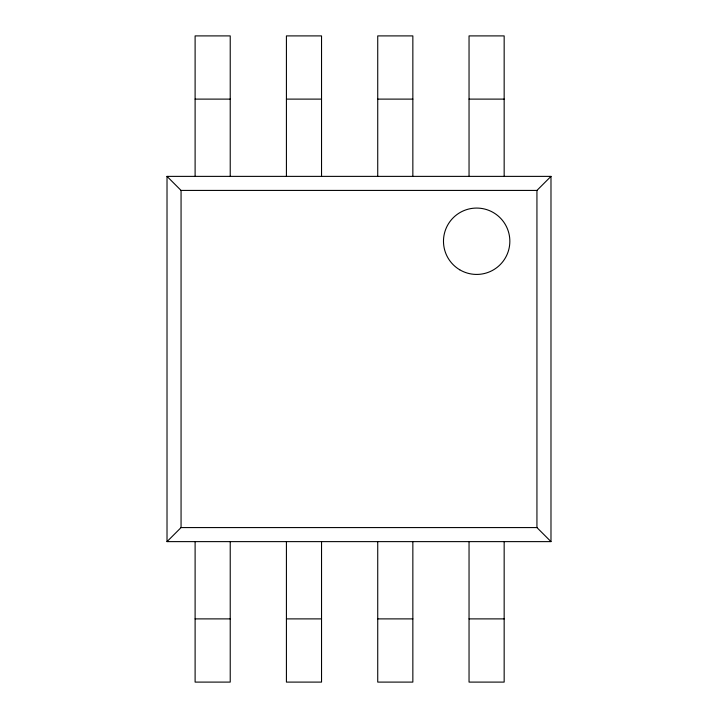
<?xml version="1.0" encoding="UTF-8"?>
<svg xmlns="http://www.w3.org/2000/svg" width="718" height="718" viewBox="0 0 718 718"><rect width="100%" height="100%" fill="white"/><g stroke="black" fill="none" stroke-linecap="round" stroke-linejoin="round"><path stroke-width="1.08" d="M167.016 541.623L181.062 527.577L536.938 527.577L550.984 541.623L550.984 176.377L167.016 176.377L167.016 541.623L550.984 541.623M167.016 176.377L181.062 190.423L536.938 190.423L550.984 176.377M195.108 99.111L230.227 99.111M286.419 99.111L321.538 99.111M377.731 99.111L412.85 99.111M469.042 99.111L504.162 99.111M195.108 618.889L230.227 618.889M286.419 618.889L321.538 618.889M377.731 618.889L412.85 618.889M469.042 618.889L504.162 618.889M536.938 190.423L536.938 527.577M504.162 176.377L504.162 35.9L469.042 35.9L469.042 176.377M504.162 541.623L504.162 682.1L469.042 682.1L469.042 541.623M412.85 176.377L412.85 35.9L377.731 35.9L377.731 176.377M412.85 541.623L412.85 682.1L377.731 682.1L377.731 541.623M321.538 176.377L321.538 35.9L286.419 35.9L286.419 176.377M321.538 541.623L321.538 682.1L286.419 682.1L286.419 541.623M230.227 176.377L230.227 35.9L195.108 35.9L195.108 176.377M230.227 541.623L230.227 682.1L195.108 682.1L195.108 541.623M181.062 190.423L181.062 527.577M459.726 269.78A33.181 33.181 0 0 0 509.843 241.643A33.181 33.181 0 0 0 460.426 212.313A33.181 33.181 0 0 0 459.726 269.78"/></g></svg>
